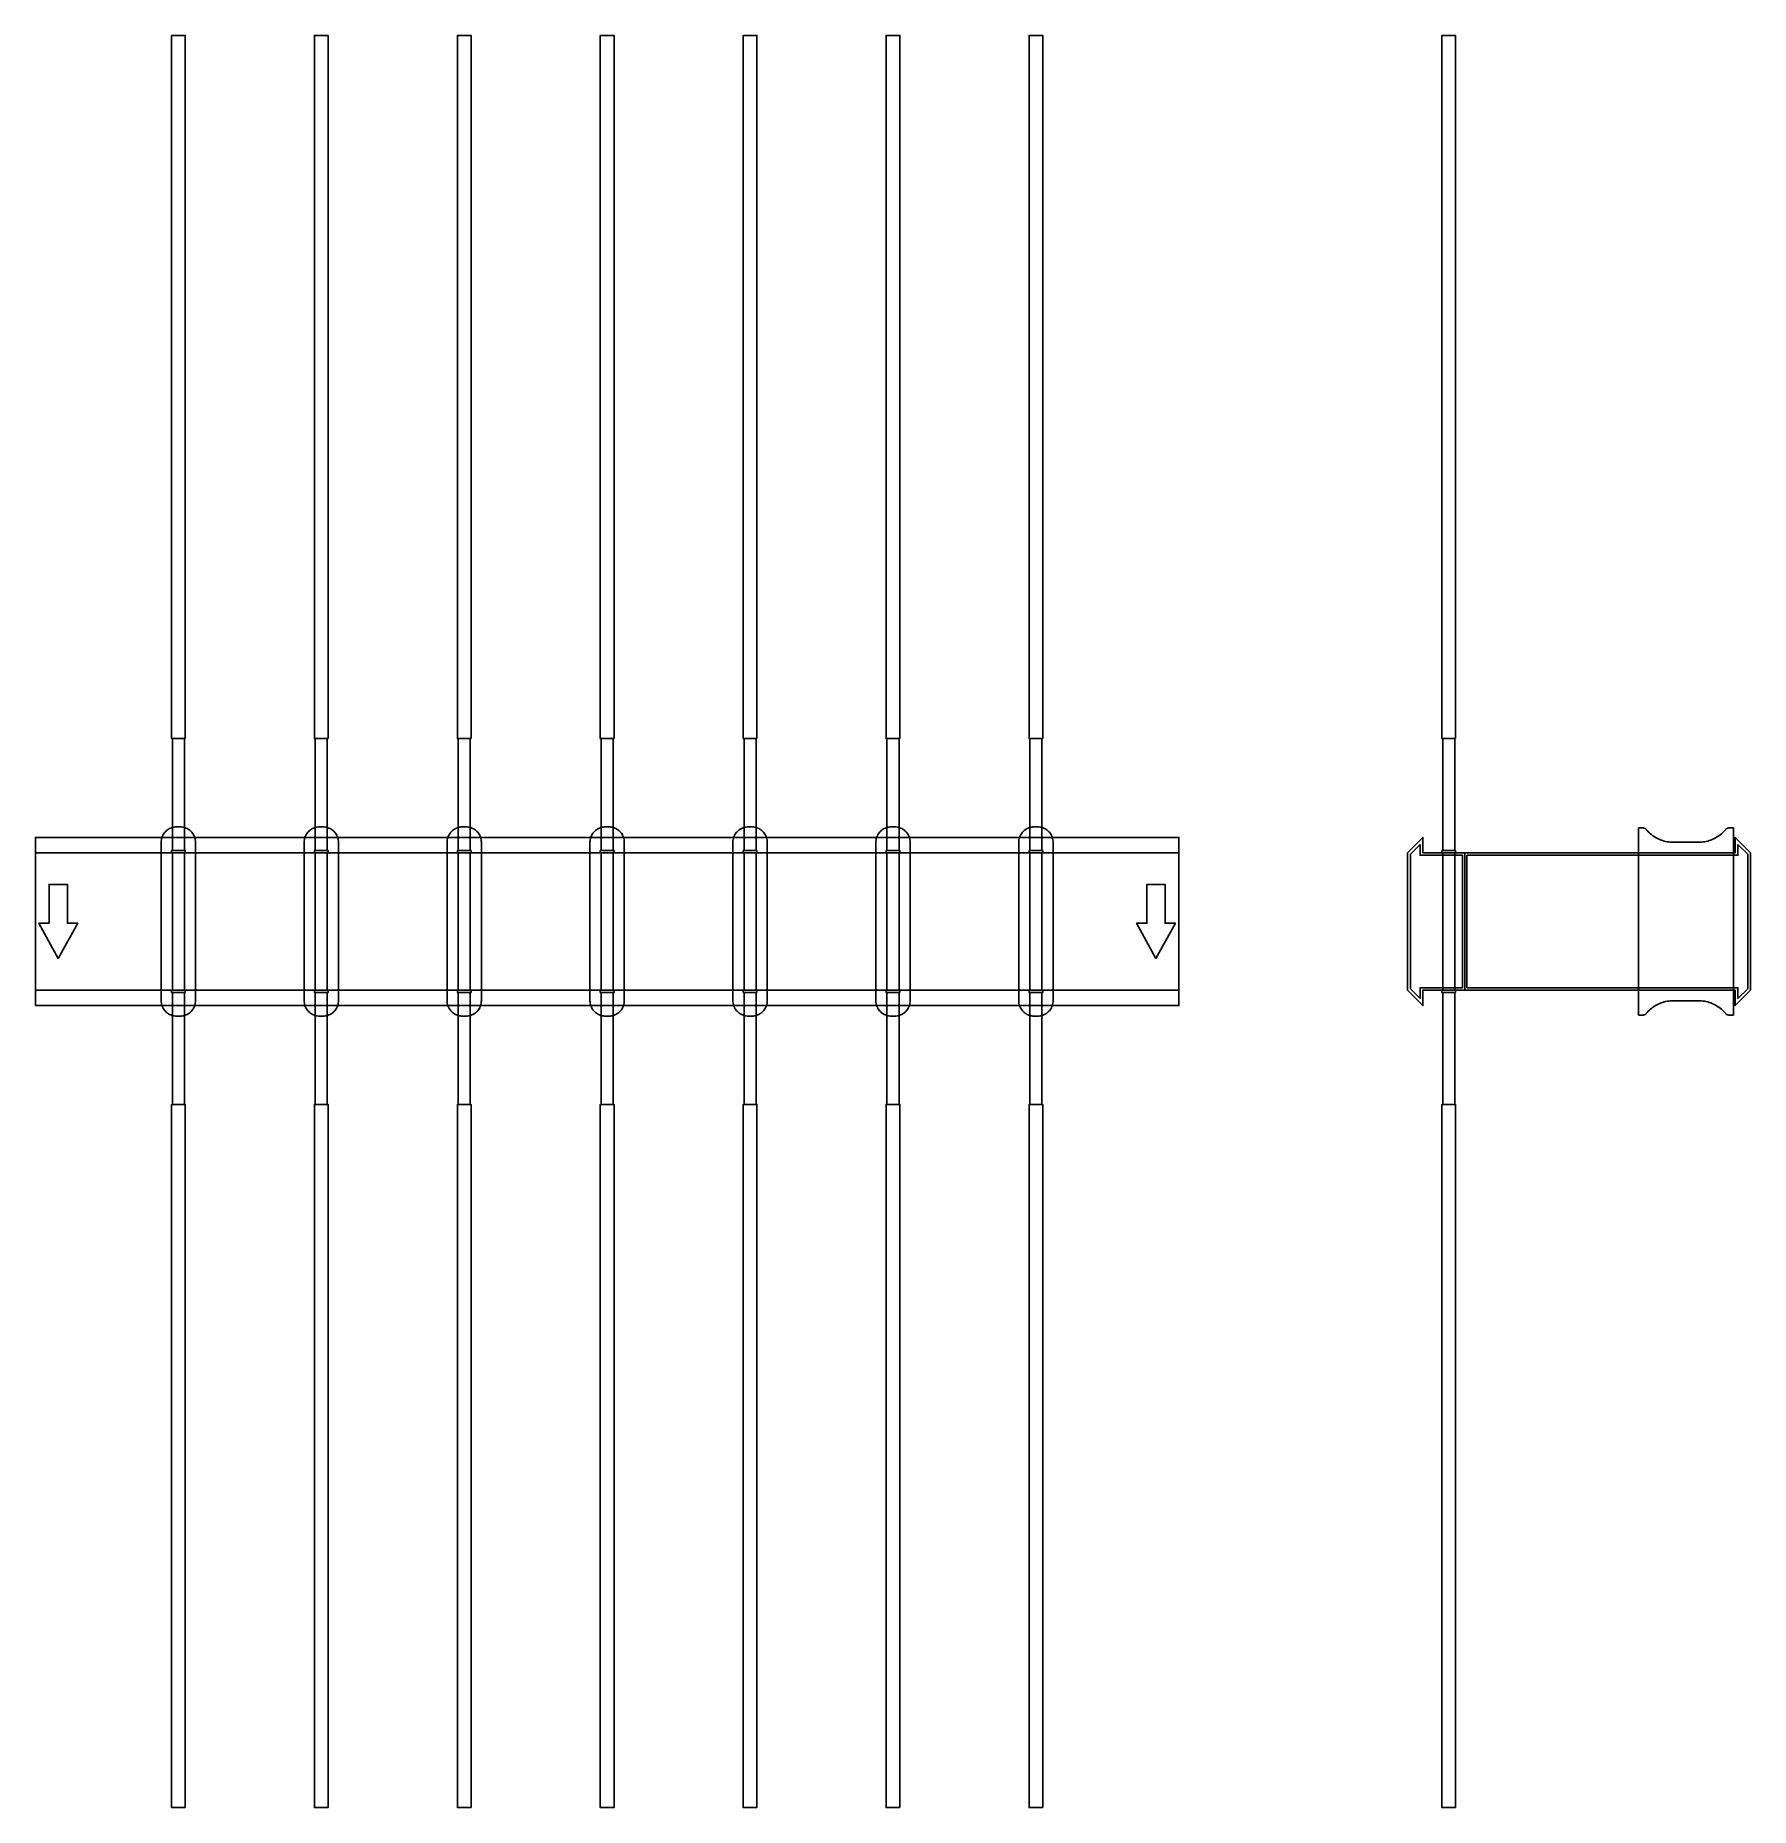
# Model space of a CAD drawing. Extents: x 0 to 1500, y -775 to 775.
import ezdxf

# ---------------------------------------------------------------- set-up
doc = ezdxf.new("R2010")
doc.units = 0
doc.layers.add('Halfen', color=7, linetype='CONTINUOUS')

msp = doc.modelspace()

# ---------------------------------------------------------------- linework, layer by layer
at = {"layer": 'Halfen', "color": 7}
for points in [[(131, 160), (131, 775), (119, 775), (119, 160)], [(256, 160), (256, 775), (244, 775), (244, 160)], [(381, 160), (381, 775), (369, 775), (369, 160)], [(506, 160), (506, 775), (494, 775), (494, 160)], [(631, 160), (631, 775), (619, 775), (619, 160)], [(756, 160), (756, 775), (744, 775), (744, 160)], [(881, 160), (881, 775), (869, 775), (869, 160)], [(1242, 160), (1242, 775), (1230, 775), (1230, 160)], [(130.25, 62), (130.25, 160), (119.75, 160), (119.75, 62)], [(255.25, 62), (255.25, 160), (244.75, 160), (244.75, 62)], [(380.25, 62), (380.25, 160), (369.75, 160), (369.75, 62)], [(505.25, 62), (505.25, 160), (494.75, 160), (494.75, 62)], [(630.25, 62), (630.25, 160), (619.75, 160), (619.75, 62)], [(755.25, 62), (755.25, 160), (744.75, 160), (744.75, 62)], [(880.25, 62), (880.25, 160), (869.75, 160), (869.75, 62)], [(1241.25, 62), (1241.25, 160), (1230.75, 160), (1230.75, 62)], [(140, -69.3), (140, -56.8), (140, 69.3), (139.958, 70.359), (139.834, 71.412), (139.627, 72.452), (139.339, 73.472), (138.972, 74.466), (138.529, 75.429), (138.011, 76.354), (137.422, 77.235), (136.765, 78.068), (136.046, 78.846), (135.268, 79.565), (134.435, 80.222), (133.554, 80.811), (132.629, 81.329), (131.666, 81.772), (130.672, 82.139), (129.652, 82.427), (128.612, 82.634), (127.559, 82.758), (126.5, 82.8), (123.5, 82.8), (122.441, 82.758), (121.388, 82.634), (120.348, 82.427), (119.328, 82.139), (118.334, 81.772), (117.371, 81.329), (116.446, 80.811), (115.565, 80.222), (114.732, 79.565), (113.954, 78.846), (113.235, 78.068), (112.578, 77.235), (111.989, 76.354), (111.471, 75.429), (111.028, 74.466), (110.661, 73.472), (110.373, 72.452), (110.166, 71.412), (110.042, 70.359), (110, 69.3), (110, -56.8), (110, -69.3), (110.042, -70.359), (110.166, -71.412), (110.373, -72.452), (110.661, -73.472), (111.028, -74.466), (111.471, -75.429), (111.989, -76.354), (112.578, -77.235), (113.235, -78.068), (113.954, -78.846), (114.732, -79.565), (115.565, -80.222), (116.446, -80.811), (117.371, -81.329), (118.334, -81.772), (119.328, -82.139), (120.348, -82.427), (121.388, -82.634), (122.441, -82.758), (123.5, -82.8), (126.5, -82.8), (127.559, -82.758), (128.612, -82.634), (129.652, -82.427), (130.672, -82.139), (131.666, -81.772), (132.629, -81.329), (133.554, -80.811), (134.435, -80.222), (135.268, -79.565), (136.046, -78.846), (136.765, -78.068), (137.422, -77.235), (138.011, -76.354), (138.529, -75.429), (138.972, -74.466), (139.339, -73.472), (139.627, -72.452), (139.834, -71.412), (139.958, -70.359), (140, -69.3)], [(265, -69.3), (265, -56.8), (265, 69.3), (264.958, 70.359), (264.834, 71.412), (264.627, 72.452), (264.339, 73.472), (263.972, 74.466), (263.529, 75.429), (263.011, 76.354), (262.422, 77.235), (261.765, 78.068), (261.046, 78.846), (260.268, 79.565), (259.435, 80.222), (258.554, 80.811), (257.629, 81.329), (256.666, 81.772), (255.672, 82.139), (254.652, 82.427), (253.612, 82.634), (252.559, 82.758), (251.5, 82.8), (248.5, 82.8), (247.441, 82.758), (246.388, 82.634), (245.348, 82.427), (244.328, 82.139), (243.334, 81.772), (242.371, 81.329), (241.446, 80.811), (240.565, 80.222), (239.732, 79.565), (238.954, 78.846), (238.235, 78.068), (237.578, 77.235), (236.989, 76.354), (236.471, 75.429), (236.028, 74.466), (235.661, 73.472), (235.373, 72.452), (235.166, 71.412), (235.042, 70.359), (235, 69.3), (235, -56.8), (235, -69.3), (235.042, -70.359), (235.166, -71.412), (235.373, -72.452), (235.661, -73.472), (236.028, -74.466), (236.471, -75.429), (236.989, -76.354), (237.578, -77.235), (238.235, -78.068), (238.954, -78.846), (239.732, -79.565), (240.565, -80.222), (241.446, -80.811), (242.371, -81.329), (243.334, -81.772), (244.328, -82.139), (245.348, -82.427), (246.388, -82.634), (247.441, -82.758), (248.5, -82.8), (251.5, -82.8), (252.559, -82.758), (253.612, -82.634), (254.652, -82.427), (255.672, -82.139), (256.666, -81.772), (257.629, -81.329), (258.554, -80.811), (259.435, -80.222), (260.268, -79.565), (261.046, -78.846), (261.765, -78.068), (262.422, -77.235), (263.011, -76.354), (263.529, -75.429), (263.972, -74.466), (264.339, -73.472), (264.627, -72.452), (264.834, -71.412), (264.958, -70.359), (265, -69.3)], [(390, -69.3), (390, -56.8), (390, 69.3), (389.958, 70.359), (389.834, 71.412), (389.627, 72.452), (389.339, 73.472), (388.972, 74.466), (388.529, 75.429), (388.011, 76.354), (387.422, 77.235), (386.765, 78.068), (386.046, 78.846), (385.268, 79.565), (384.435, 80.222), (383.554, 80.811), (382.629, 81.329), (381.666, 81.772), (380.672, 82.139), (379.652, 82.427), (378.612, 82.634), (377.559, 82.758), (376.5, 82.8), (373.5, 82.8), (372.441, 82.758), (371.388, 82.634), (370.348, 82.427), (369.328, 82.139), (368.334, 81.772), (367.371, 81.329), (366.446, 80.811), (365.565, 80.222), (364.732, 79.565), (363.954, 78.846), (363.235, 78.068), (362.578, 77.235), (361.989, 76.354), (361.471, 75.429), (361.028, 74.466), (360.661, 73.472), (360.373, 72.452), (360.166, 71.412), (360.042, 70.359), (360, 69.3), (360, -56.8), (360, -69.3), (360.042, -70.359), (360.166, -71.412), (360.373, -72.452), (360.661, -73.472), (361.028, -74.466), (361.471, -75.429), (361.989, -76.354), (362.578, -77.235), (363.235, -78.068), (363.954, -78.846), (364.732, -79.565), (365.565, -80.222), (366.446, -80.811), (367.371, -81.329), (368.334, -81.772), (369.328, -82.139), (370.348, -82.427), (371.388, -82.634), (372.441, -82.758), (373.5, -82.8), (376.5, -82.8), (377.559, -82.758), (378.612, -82.634), (379.652, -82.427), (380.672, -82.139), (381.666, -81.772), (382.629, -81.329), (383.554, -80.811), (384.435, -80.222), (385.268, -79.565), (386.046, -78.846), (386.765, -78.068), (387.422, -77.235), (388.011, -76.354), (388.529, -75.429), (388.972, -74.466), (389.339, -73.472), (389.627, -72.452), (389.834, -71.412), (389.958, -70.359), (390, -69.3)], [(515, -69.3), (515, -56.8), (515, 69.3), (514.958, 70.359), (514.834, 71.412), (514.627, 72.452), (514.339, 73.472), (513.972, 74.466), (513.529, 75.429), (513.011, 76.354), (512.422, 77.235), (511.765, 78.068), (511.046, 78.846), (510.268, 79.565), (509.435, 80.222), (508.554, 80.811), (507.629, 81.329), (506.666, 81.772), (505.672, 82.139), (504.652, 82.427), (503.612, 82.634), (502.559, 82.758), (501.5, 82.8), (498.5, 82.8), (497.441, 82.758), (496.388, 82.634), (495.348, 82.427), (494.328, 82.139), (493.334, 81.772), (492.371, 81.329), (491.446, 80.811), (490.565, 80.222), (489.732, 79.565), (488.954, 78.846), (488.235, 78.068), (487.578, 77.235), (486.989, 76.354), (486.471, 75.429), (486.028, 74.466), (485.661, 73.472), (485.373, 72.452), (485.166, 71.412), (485.042, 70.359), (485, 69.3), (485, -56.8), (485, -69.3), (485.042, -70.359), (485.166, -71.412), (485.373, -72.452), (485.661, -73.472), (486.028, -74.466), (486.471, -75.429), (486.989, -76.354), (487.578, -77.235), (488.235, -78.068), (488.954, -78.846), (489.732, -79.565), (490.565, -80.222), (491.446, -80.811), (492.371, -81.329), (493.334, -81.772), (494.328, -82.139), (495.348, -82.427), (496.388, -82.634), (497.441, -82.758), (498.5, -82.8), (501.5, -82.8), (502.559, -82.758), (503.612, -82.634), (504.652, -82.427), (505.672, -82.139), (506.666, -81.772), (507.629, -81.329), (508.554, -80.811), (509.435, -80.222), (510.268, -79.565), (511.046, -78.846), (511.765, -78.068), (512.422, -77.235), (513.011, -76.354), (513.529, -75.429), (513.972, -74.466), (514.339, -73.472), (514.627, -72.452), (514.834, -71.412), (514.958, -70.359), (515, -69.3)], [(640, -69.3), (640, -56.8), (640, 69.3), (639.958, 70.359), (639.834, 71.412), (639.627, 72.452), (639.339, 73.472), (638.972, 74.466), (638.529, 75.429), (638.011, 76.354), (637.422, 77.235), (636.765, 78.068), (636.046, 78.846), (635.268, 79.565), (634.435, 80.222), (633.554, 80.811), (632.629, 81.329), (631.666, 81.772), (630.672, 82.139), (629.652, 82.427), (628.612, 82.634), (627.559, 82.758), (626.5, 82.8), (623.5, 82.8), (622.441, 82.758), (621.388, 82.634), (620.348, 82.427), (619.328, 82.139), (618.334, 81.772), (617.371, 81.329), (616.446, 80.811), (615.565, 80.222), (614.732, 79.565), (613.954, 78.846), (613.235, 78.068), (612.578, 77.235), (611.989, 76.354), (611.471, 75.429), (611.028, 74.466), (610.661, 73.472), (610.373, 72.452), (610.166, 71.412), (610.042, 70.359), (610, 69.3), (610, -56.8), (610, -69.3), (610.042, -70.359), (610.166, -71.412), (610.373, -72.452), (610.661, -73.472), (611.028, -74.466), (611.471, -75.429), (611.989, -76.354), (612.578, -77.235), (613.235, -78.068), (613.954, -78.846), (614.732, -79.565), (615.565, -80.222), (616.446, -80.811), (617.371, -81.329), (618.334, -81.772), (619.328, -82.139), (620.348, -82.427), (621.388, -82.634), (622.441, -82.758), (623.5, -82.8), (626.5, -82.8), (627.559, -82.758), (628.612, -82.634), (629.652, -82.427), (630.672, -82.139), (631.666, -81.772), (632.629, -81.329), (633.554, -80.811), (634.435, -80.222), (635.268, -79.565), (636.046, -78.846), (636.765, -78.068), (637.422, -77.235), (638.011, -76.354), (638.529, -75.429), (638.972, -74.466), (639.339, -73.472), (639.627, -72.452), (639.834, -71.412), (639.958, -70.359), (640, -69.3)], [(765, -69.3), (765, -56.8), (765, 69.3), (764.958, 70.359), (764.834, 71.412), (764.627, 72.452), (764.339, 73.472), (763.972, 74.466), (763.529, 75.429), (763.011, 76.354), (762.422, 77.235), (761.765, 78.068), (761.046, 78.846), (760.268, 79.565), (759.435, 80.222), (758.554, 80.811), (757.629, 81.329), (756.666, 81.772), (755.672, 82.139), (754.652, 82.427), (753.612, 82.634), (752.559, 82.758), (751.5, 82.8), (748.5, 82.8), (747.441, 82.758), (746.388, 82.634), (745.348, 82.427), (744.328, 82.139), (743.334, 81.772), (742.371, 81.329), (741.446, 80.811), (740.565, 80.222), (739.732, 79.565), (738.954, 78.846), (738.235, 78.068), (737.578, 77.235), (736.989, 76.354), (736.471, 75.429), (736.028, 74.466), (735.661, 73.472), (735.373, 72.452), (735.166, 71.412), (735.042, 70.359), (735, 69.3), (735, -56.8), (735, -69.3), (735.042, -70.359), (735.166, -71.412), (735.373, -72.452), (735.661, -73.472), (736.028, -74.466), (736.471, -75.429), (736.989, -76.354), (737.578, -77.235), (738.235, -78.068), (738.954, -78.846), (739.732, -79.565), (740.565, -80.222), (741.446, -80.811), (742.371, -81.329), (743.334, -81.772), (744.328, -82.139), (745.348, -82.427), (746.388, -82.634), (747.441, -82.758), (748.5, -82.8), (751.5, -82.8), (752.559, -82.758), (753.612, -82.634), (754.652, -82.427), (755.672, -82.139), (756.666, -81.772), (757.629, -81.329), (758.554, -80.811), (759.435, -80.222), (760.268, -79.565), (761.046, -78.846), (761.765, -78.068), (762.422, -77.235), (763.011, -76.354), (763.529, -75.429), (763.972, -74.466), (764.339, -73.472), (764.627, -72.452), (764.834, -71.412), (764.958, -70.359), (765, -69.3)], [(890, -69.3), (890, -56.8), (890, 69.3), (889.958, 70.359), (889.834, 71.412), (889.627, 72.452), (889.339, 73.472), (888.972, 74.466), (888.529, 75.429), (888.011, 76.354), (887.422, 77.235), (886.765, 78.068), (886.046, 78.846), (885.268, 79.565), (884.435, 80.222), (883.554, 80.811), (882.629, 81.329), (881.666, 81.772), (880.672, 82.139), (879.652, 82.427), (878.612, 82.634), (877.559, 82.758), (876.5, 82.8), (873.5, 82.8), (872.441, 82.758), (871.388, 82.634), (870.348, 82.427), (869.328, 82.139), (868.334, 81.772), (867.371, 81.329), (866.446, 80.811), (865.565, 80.222), (864.732, 79.565), (863.954, 78.846), (863.235, 78.068), (862.578, 77.235), (861.989, 76.354), (861.471, 75.429), (861.028, 74.466), (860.661, 73.472), (860.373, 72.452), (860.166, 71.412), (860.042, 70.359), (860, 69.3), (860, -56.8), (860, -69.3), (860.042, -70.359), (860.166, -71.412), (860.373, -72.452), (860.661, -73.472), (861.028, -74.466), (861.471, -75.429), (861.989, -76.354), (862.578, -77.235), (863.235, -78.068), (863.954, -78.846), (864.732, -79.565), (865.565, -80.222), (866.446, -80.811), (867.371, -81.329), (868.334, -81.772), (869.328, -82.139), (870.348, -82.427), (871.388, -82.634), (872.441, -82.758), (873.5, -82.8), (876.5, -82.8), (877.559, -82.758), (878.612, -82.634), (879.652, -82.427), (880.672, -82.139), (881.666, -81.772), (882.629, -81.329), (883.554, -80.811), (884.435, -80.222), (885.268, -79.565), (886.046, -78.846), (886.765, -78.068), (887.422, -77.235), (888.011, -76.354), (888.529, -75.429), (888.972, -74.466), (889.339, -73.472), (889.627, -72.452), (889.834, -71.412), (889.958, -70.359), (890, -69.3)], [(1485, -81.8), (1485, 81.8), (1481, 81.8), (1480.846, 81.797), (1480.691, 81.786), (1480.538, 81.769), (1480.385, 81.746), (1480.234, 81.715), (1480.084, 81.678), (1479.936, 81.634), (1479.789, 81.584), (1479.646, 81.527), (1479.505, 81.464), (1479.366, 81.395), (1479.231, 81.32), (1479.1, 81.239), (1478.972, 81.153), (1478.848, 81.06), (1478.728, 80.963), (1478.613, 80.86), (1478.502, 80.752), (1478.397, 80.639), (1478.296, 80.522), (1477.41, 79.491), (1476.479, 78.5), (1475.505, 77.551), (1474.491, 76.646), (1473.437, 75.787), (1472.347, 74.975), (1471.222, 74.211), (1470.064, 73.499), (1468.876, 72.838), (1467.66, 72.23), (1466.418, 71.676), (1465.153, 71.178), (1463.867, 70.736), (1462.563, 70.351), (1461.243, 70.024), (1459.911, 69.756), (1458.567, 69.547), (1457.216, 69.397), (1455.859, 69.307), (1454.5, 69.277), (1432.5, 69.277), (1431.141, 69.307), (1429.784, 69.397), (1428.433, 69.547), (1427.089, 69.756), (1425.757, 70.024), (1424.437, 70.351), (1423.133, 70.736), (1421.847, 71.178), (1420.582, 71.676), (1419.34, 72.23), (1418.124, 72.838), (1416.936, 73.499), (1415.778, 74.211), (1414.653, 74.975), (1413.563, 75.787), (1412.509, 76.646), (1411.495, 77.551), (1410.521, 78.5), (1409.59, 79.491), (1408.704, 80.522), (1408.603, 80.639), (1408.498, 80.752), (1408.387, 80.86), (1408.272, 80.963), (1408.152, 81.06), (1408.028, 81.153), (1407.9, 81.239), (1407.769, 81.32), (1407.634, 81.395), (1407.495, 81.464), (1407.354, 81.527), (1407.211, 81.584), (1407.064, 81.634), (1406.916, 81.678), (1406.766, 81.715), (1406.615, 81.746), (1406.462, 81.769), (1406.309, 81.786), (1406.154, 81.797), (1406, 81.8), (1402, 81.8), (1402, -81.8), (1406, -81.8), (1406.154, -81.797), (1406.309, -81.786), (1406.462, -81.769), (1406.615, -81.746), (1406.766, -81.715), (1406.916, -81.678), (1407.064, -81.634), (1407.211, -81.584), (1407.354, -81.527), (1407.495, -81.464), (1407.634, -81.395), (1407.769, -81.32), (1407.9, -81.239), (1408.028, -81.153), (1408.152, -81.06), (1408.272, -80.963), (1408.387, -80.86), (1408.498, -80.752), (1408.603, -80.639), (1408.704, -80.522), (1409.59, -79.491), (1410.521, -78.5), (1411.495, -77.551), (1412.509, -76.646), (1413.563, -75.787), (1414.653, -74.975), (1415.778, -74.211), (1416.936, -73.499), (1418.124, -72.838), (1419.34, -72.23), (1420.582, -71.676), (1421.847, -71.178), (1423.133, -70.736), (1424.437, -70.351), (1425.757, -70.024), (1427.089, -69.756), (1428.433, -69.547), (1429.784, -69.397), (1431.141, -69.307), (1432.5, -69.277), (1454.5, -69.277), (1455.859, -69.307), (1457.216, -69.397), (1458.567, -69.547), (1459.911, -69.756), (1461.243, -70.024), (1462.563, -70.351), (1463.867, -70.736), (1465.153, -71.178), (1466.418, -71.676), (1467.66, -72.23), (1468.876, -72.838), (1470.064, -73.499), (1471.222, -74.211), (1472.347, -74.975), (1473.437, -75.787), (1474.491, -76.646), (1475.505, -77.551), (1476.479, -78.5), (1477.41, -79.491), (1478.296, -80.522), (1478.397, -80.639), (1478.502, -80.752), (1478.613, -80.86), (1478.728, -80.963), (1478.848, -81.06), (1478.972, -81.153), (1479.1, -81.239), (1479.231, -81.32), (1479.366, -81.395), (1479.505, -81.464), (1479.646, -81.527), (1479.789, -81.584), (1479.936, -81.634), (1480.084, -81.678), (1480.234, -81.715), (1480.385, -81.746), (1480.538, -81.769), (1480.691, -81.786), (1480.846, -81.797), (1481, -81.8)], [(0, -73.5), (1000, -73.5), (1000, 73.5), (0, 73.5)], [(131, 60), (131, 62), (119, 62), (119, 60)], [(256, 60), (256, 62), (244, 62), (244, 60)], [(381, 60), (381, 62), (369, 62), (369, 60)], [(506, 60), (506, 62), (494, 62), (494, 60)], [(631, 60), (631, 62), (619, 62), (619, 60)], [(756, 60), (756, 62), (744, 62), (744, 60)], [(881, 60), (881, 62), (869, 62), (869, 60)], [(1250, -60), (1250, 60), (1213.5, 60), (1213.5, 73.5), (1200, 60), (1200, -60), (1213.5, -73.5), (1213.5, -60)], [(1248, -58), (1248, 58), (1211, 58), (1211, 67.25), (1202.5, 58.75), (1202.5, -58.75), (1211, -67.25), (1211, -58)], [(1242, 60), (1242, 62), (1230, 62), (1230, 60)], [(1500, -60), (1500, 60), (1486.5, 73.5), (1486.5, 60), (1250, 60), (1250, -60), (1486.5, -60), (1486.5, -73.5)], [(1497.5, -58.75), (1497.5, 58.75), (1489, 67.25), (1489, 58), (1252, 58), (1252, -58), (1489, -58), (1489, -67.25)], [(0, -60), (1000, -60), (1000, 60), (0, 60)], [(130.25, -60), (130.25, 60), (119.75, 60), (119.75, -60)], [(255.25, -60), (255.25, 60), (244.75, 60), (244.75, -60)], [(380.25, -60), (380.25, 60), (369.75, 60), (369.75, -60)], [(505.25, -60), (505.25, 60), (494.75, 60), (494.75, -60)], [(630.25, -60), (630.25, 60), (619.75, 60), (619.75, -60)], [(755.25, -60), (755.25, 60), (744.75, 60), (744.75, -60)], [(880.25, -60), (880.25, 60), (869.75, 60), (869.75, -60)], [(1241.25, -60), (1241.25, 60), (1230.75, 60), (1230.75, -60)], [(20, -32.5), (37, -1.5), (28, -1.5), (28, 32.5), (12, 32.5), (12, -1.5), (3, -1.5)], [(980, -32.5), (997, -1.5), (988, -1.5), (988, 32.5), (972, 32.5), (972, -1.5), (963, -1.5)], [(131, -62), (131, -60), (119, -60), (119, -62)], [(130.25, -160), (130.25, -62), (119.75, -62), (119.75, -160)], [(256, -62), (256, -60), (244, -60), (244, -62)], [(255.25, -160), (255.25, -62), (244.75, -62), (244.75, -160)], [(381, -62), (381, -60), (369, -60), (369, -62)], [(380.25, -160), (380.25, -62), (369.75, -62), (369.75, -160)], [(506, -62), (506, -60), (494, -60), (494, -62)], [(505.25, -160), (505.25, -62), (494.75, -62), (494.75, -160)], [(631, -62), (631, -60), (619, -60), (619, -62)], [(630.25, -160), (630.25, -62), (619.75, -62), (619.75, -160)], [(756, -62), (756, -60), (744, -60), (744, -62)], [(755.25, -160), (755.25, -62), (744.75, -62), (744.75, -160)], [(881, -62), (881, -60), (869, -60), (869, -62)], [(880.25, -160), (880.25, -62), (869.75, -62), (869.75, -160)], [(1242, -62), (1242, -60), (1230, -60), (1230, -62)], [(1241.25, -160), (1241.25, -62), (1230.75, -62), (1230.75, -160)], [(131, -775), (131, -160), (119, -160), (119, -775)], [(256, -775), (256, -160), (244, -160), (244, -775)], [(381, -775), (381, -160), (369, -160), (369, -775)], [(506, -775), (506, -160), (494, -160), (494, -775)], [(631, -775), (631, -160), (619, -160), (619, -775)], [(756, -775), (756, -160), (744, -160), (744, -775)], [(881, -775), (881, -160), (869, -160), (869, -775)], [(1242, -775), (1242, -160), (1230, -160), (1230, -775)]]:
    msp.add_lwpolyline(points, close=True, dxfattribs=at)

doc.saveas('drawing.dxf')
